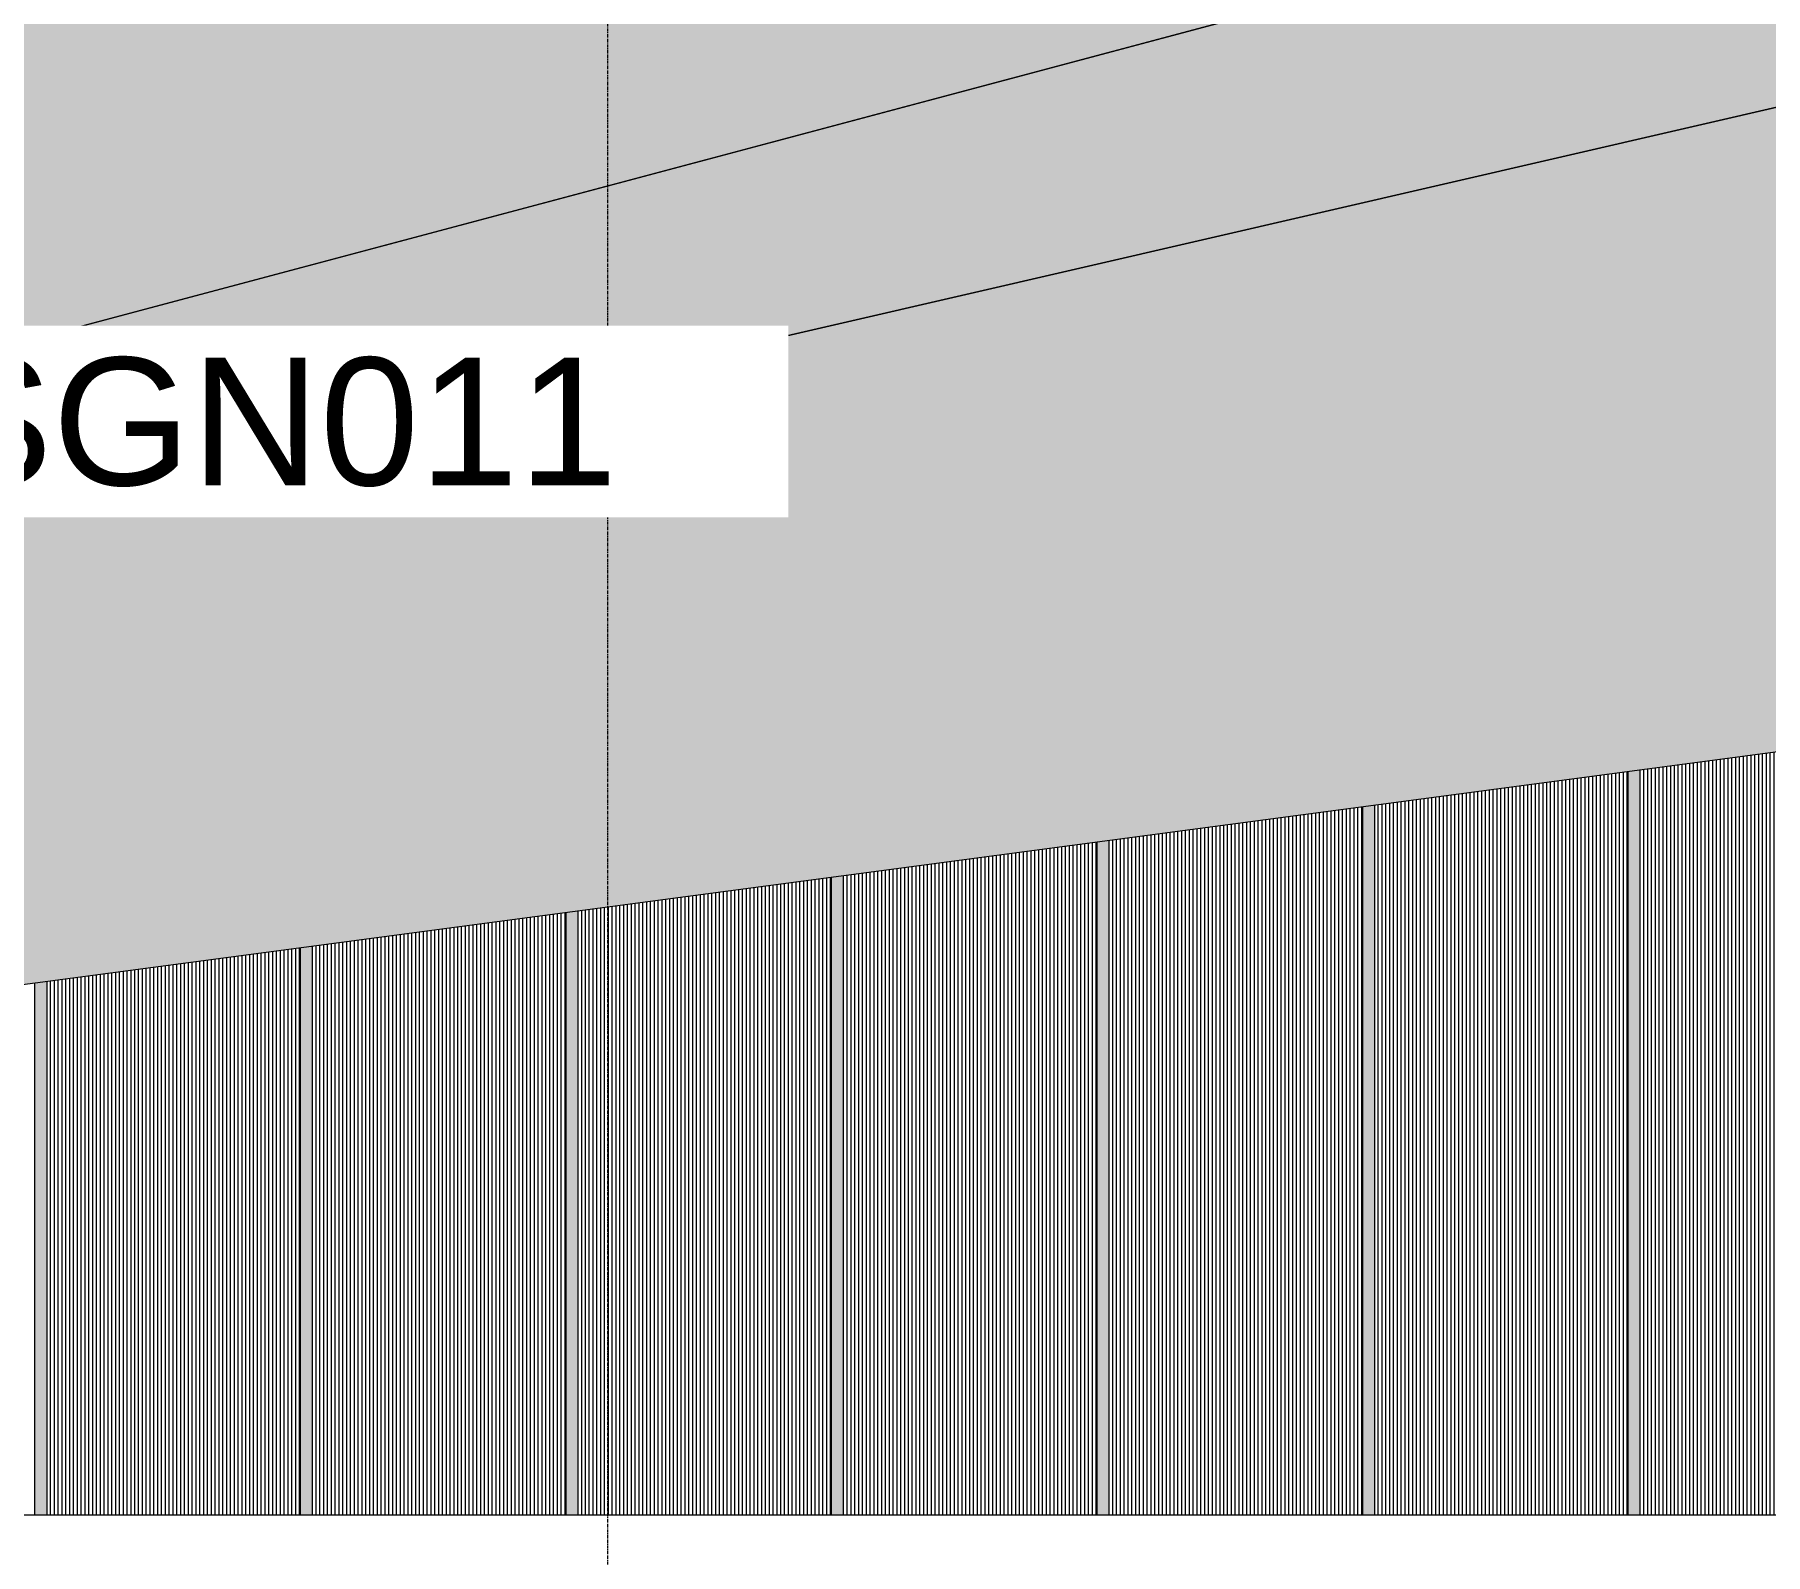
# Model space of a CAD drawing. Header units: millimetres. Extents: x -2361666 to -2009843, y -375 to 29863.
# Drawn here: x -2044342 to -2037563, y 7862 to 13816 of the extents above; entities that cross this region are included whole.
import ezdxf

# ---------------------------------------------------------------- set-up
doc = ezdxf.new("R2010")
doc.units = ezdxf.units.MM
doc.linetypes.add('Grid Line', pattern=[21, 12, -3, 3, -3])
for name, color, linetype, lineweight in [('A-GENM', 13, 'Continuous', 5), ('A-GENM-IDEN', 13, 'Continuous', 5), ('A-GLAZ-CURT', 52, 'Continuous', 5), ('A-GLAZ-CWMG', 51, 'Continuous', 5), ('A-ROOF', 132, 'Continuous', 5), ('A-ROOF-PATT', 132, 'Continuous', 5), ('S-GRID', 1, 'Continuous', 5)]:
    doc.layers.add(name, color=color, linetype=linetype, lineweight=lineweight)
doc.styles.add('Arial', font='arial.ttf', dxfattribs={"height": 500})

# ---------------------------------------------------------------- blocks, each defined once
blk = doc.blocks.new('Generic Models 20 - Generic Models 13-2246191-SOUTH EAST - PART C')
at = {"layer": 'A-GENM'}
h = blk.add_hatch(color=256, dxfattribs=at)
h.paths.add_polyline_path([(-1611593.3, 8017.1), (-1611352.9, 8017.1), (-1586694.6, 13715.8), (-1586692.4, 14656.4), (-1611588.5, 8018.4)])
h.paths.add_polyline_path([(-1644324.2, 8023.4), (-1644124.1, 8028), (-1645369, 15899.9), (-1646118.1, 15899.9), (-1644325.2, 8028)])
h.paths.add_polyline_path([(-1583733.6, 15445.3), (-1579211, 15445.3), (-1577243.4, 15900), (-1582028.1, 15900), (-1583260.4, 15571.5)])
h = blk.add_hatch(color=256, dxfattribs=at)
h.paths.add_polyline_path([(-1612212.5, 8017.1), (-1611588.5, 8018.4), (-1586692.4, 14656.4), (-1586690.6, 15445.3), (-1583733.6, 15445.3), (-1582028.1, 15900), (-1594349.1, 15900), (-1611999.4, 8111.2)])
h.paths.add_polyline_path([(-1643394.7, 8028), (-1643724.7, 15900.2), (-1645369, 15899.9), (-1644124.1, 8028), (-1643618.1, 8028)])
blk.add_hatch(color=256, dxfattribs=at).paths.add_polyline_path([(-1610014.9, 8017.1), (-1575484.3, 12600), (-1574561.7, 15902.2), (-1577236.5, 15901.6), (-1579211, 15445.3), (-1576690.6, 15445.3), (-1576696.1, 13042.4), (-1586696.1, 13042.4), (-1586696.1, 13715.4), (-1611352.9, 8017.1)])
for p, q in [((-1586692.4, 14656.4), (-1611593.3, 8017.1)), ((-1611593.3, 8017.1), (-1586692.4, 14656.4)), ((-1611352.9, 8017.1), (-1586694.6, 13715.8)), ((-1586694.6, 13715.8), (-1611352.9, 8017.1)), ((-1610014.9, 8017.1), (-1575484.3, 12600))]:
    blk.add_line(p, q, dxfattribs=at)
blk = doc.blocks.new('MulticellPanel_Polycarbonate_Danpal_1040w - Grey-V436-SOUTH EAST - PART C')
at = {"layer": 'A-GENM'}
h = blk.add_hatch(dxfattribs=at)
h.set_pattern_fill('FP_357', color=256, style=0, pattern_type=2)
h.set_pattern_definition([(90, (-1593769.183, 9360), (15, -9e-16), [])])
h.paths.add_polyline_path([(-1594091.7, 8017.1), (-1593273.5, 8017.1), (-1593273.5, 10239), (-1594264.9, 10107.5), (-1594264.9, 8017.1)])
blk = doc.blocks.new('MulticellPanel_Polycarbonate_Danpal_1040w - Grey-V437-SOUTH EAST - PART C')
at = {"layer": 'A-GENM'}
h = blk.add_hatch(dxfattribs=at)
h.set_pattern_fill('FP_358', color=256, style=0, pattern_type=2)
h.set_pattern_definition([(90, (-1592729.183, 9360), (15, -9e-16), [])])
h.paths.add_polyline_path([(-1593224.9, 8017.1), (-1592233.5, 8017.1), (-1592233.5, 10377.1), (-1593224.9, 10245.5), (-1593224.9, 8111.2)])
blk = doc.blocks.new('MulticellPanel_Polycarbonate_Danpal_1040w - Grey-V438-SOUTH EAST - PART C')
at = {"layer": 'A-GENM'}
h = blk.add_hatch(dxfattribs=at)
h.set_pattern_fill('FP_359', color=256, style=0, pattern_type=2)
h.set_pattern_definition([(90, (-1591689.183, 9360), (15, -9e-16), [])])
h.paths.add_polyline_path([(-1592008.8, 8017.1), (-1591193.5, 8017.1), (-1591193.5, 10515.1), (-1592184.9, 10383.5), (-1592184.9, 8017.1)])
blk = doc.blocks.new('MulticellPanel_Polycarbonate_Danpal_1040w - Grey-V439-SOUTH EAST - PART C')
at = {"layer": 'A-GENM'}
h = blk.add_hatch(dxfattribs=at)
h.set_pattern_fill('FP_360', color=256, style=0, pattern_type=2)
h.set_pattern_definition([(90, (-1590649.183, 9360), (15, -9e-16), [])])
h.paths.add_polyline_path([(-1591144.9, 8017.1), (-1590153.5, 8017.1), (-1590153.5, 10653.1), (-1591144.9, 10521.5), (-1591144.9, 8111.2)])
blk = doc.blocks.new('MulticellPanel_Polycarbonate_Danpal_1040w - Grey-V440-SOUTH EAST - PART C')
at = {"layer": 'A-GENM'}
h = blk.add_hatch(dxfattribs=at)
h.set_pattern_fill('FP_361', color=256, style=0, pattern_type=2)
h.set_pattern_definition([(90, (-1589609.183, 9360), (15, -9e-16), [])])
h.paths.add_polyline_path([(-1589925.8, 8017.1), (-1589113.5, 8017.1), (-1589113.5, 10791.1), (-1590104.9, 10659.6), (-1590104.9, 8017.1)])
blk = doc.blocks.new('MulticellPanel_Polycarbonate_Danpal_1040w - Grey-V441-SOUTH EAST - PART C')
at = {"layer": 'A-GENM'}
h = blk.add_hatch(dxfattribs=at)
h.set_pattern_fill('FP_362', color=256, style=0, pattern_type=2)
h.set_pattern_definition([(90, (-1588569.183, 9360), (15, -9e-16), [])])
h.paths.add_polyline_path([(-1589064.9, 8017.1), (-1588073.5, 8017.1), (-1588073.5, 10929.2), (-1589064.9, 10797.6), (-1589064.9, 8111.2)])
blk = doc.blocks.new('MulticellPanel_Polycarbonate_Danpal_1040w - Grey-V442-SOUTH EAST - PART C')
at = {"layer": 'A-GENM'}
h = blk.add_hatch(dxfattribs=at)
h.set_pattern_fill('FP_363', color=256, style=0, pattern_type=2)
h.set_pattern_definition([(90, (-1587529.183, 9360), (15, -9e-16), [])])
h.paths.add_polyline_path([(-1587842.9, 8017.1), (-1587033.5, 8017.1), (-1587033.5, 11067.2), (-1588024.9, 10935.6), (-1588024.9, 8017.1)])
blk = doc.blocks.new('Rectangular Mullion - Mullion_FramedFacade_Danpal_DPAEC50-V451-SOUTH EAST - PART C')
at = {"layer": 'A-GLAZ-CWMG'}
blk.add_hatch(color=256, dxfattribs=at).paths.add_polyline_path([(-1594280.3, 8017.1), (-1594264.9, 8017.1), (-1594264.9, 10107.5), (-1594313.5, 10101), (-1594313.5, 8017.1), (-1594298.1, 8017.1)])
for p, q in [((-1594313.5, 10101), (-1594313.5, 8017.1)), ((-1594264.9, 8017.1), (-1594264.9, 10107.5))]:
    blk.add_line(p, q, dxfattribs=at)
blk = doc.blocks.new('Rectangular Mullion - Mullion_FramedFacade_Danpal_DPAEC50-V452-SOUTH EAST - PART C')
at = {"layer": 'A-GLAZ-CWMG'}
blk.add_hatch(color=256, dxfattribs=at).paths.add_polyline_path([(-1593258.5, 8017.1), (-1593224.9, 8017.1), (-1593224.9, 10245.5), (-1593273.5, 10239), (-1593273.5, 8017.1)])
for p, q in [((-1593273.5, 10239), (-1593273.5, 8017.1)), ((-1593224.9, 8017.1), (-1593224.9, 10245.5))]:
    blk.add_line(p, q, dxfattribs=at)
blk = doc.blocks.new('Rectangular Mullion - Mullion_FramedFacade_Danpal_DPAEC50-V453-SOUTH EAST - PART C')
at = {"layer": 'A-GLAZ-CWMG'}
blk.add_hatch(color=256, dxfattribs=at).paths.add_polyline_path([(-1592233.5, 8017.1), (-1592184.9, 8017.1), (-1592184.9, 10383.5), (-1592233.5, 10377.1), (-1592233.5, 8111.2)])
for p, q in [((-1592233.5, 10377.1), (-1592233.5, 8017.1)), ((-1592184.9, 8017.1), (-1592184.9, 10383.5))]:
    blk.add_line(p, q, dxfattribs=at)
blk = doc.blocks.new('Rectangular Mullion - Mullion_FramedFacade_Danpal_DPAEC50-V454-SOUTH EAST - PART C')
at = {"layer": 'A-GLAZ-CWMG'}
blk.add_hatch(color=256, dxfattribs=at).paths.add_polyline_path([(-1591193.5, 8017.1), (-1591144.9, 8017.1), (-1591144.9, 10521.5), (-1591193.5, 10515.1), (-1591193.5, 8111.2)])
for p, q in [((-1591193.5, 10515.1), (-1591193.5, 8017.1)), ((-1591144.9, 8017.1), (-1591144.9, 10521.5))]:
    blk.add_line(p, q, dxfattribs=at)
blk = doc.blocks.new('Rectangular Mullion - Mullion_FramedFacade_Danpal_DPAEC50-V455-SOUTH EAST - PART C')
at = {"layer": 'A-GLAZ-CWMG'}
blk.add_hatch(color=256, dxfattribs=at).paths.add_polyline_path([(-1590153.5, 8017.1), (-1590104.9, 8017.1), (-1590104.9, 10659.6), (-1590153.5, 10653.1), (-1590153.5, 8111.2)])
for p, q in [((-1590153.5, 10653.1), (-1590153.5, 8017.1)), ((-1590104.9, 8017.1), (-1590104.9, 10659.6))]:
    blk.add_line(p, q, dxfattribs=at)
blk = doc.blocks.new('Rectangular Mullion - Mullion_FramedFacade_Danpal_DPAEC50-V456-SOUTH EAST - PART C')
at = {"layer": 'A-GLAZ-CWMG'}
blk.add_hatch(color=256, dxfattribs=at).paths.add_polyline_path([(-1589113.5, 8017.1), (-1589064.9, 8017.1), (-1589064.9, 10797.6), (-1589113.5, 10791.1), (-1589113.5, 8111.2)])
for p, q in [((-1589113.5, 10791.1), (-1589113.5, 8017.1)), ((-1589064.9, 8017.1), (-1589064.9, 10797.6))]:
    blk.add_line(p, q, dxfattribs=at)
blk = doc.blocks.new('Rectangular Mullion - Mullion_FramedFacade_Danpal_DPAEC50-V457-SOUTH EAST - PART C')
at = {"layer": 'A-GLAZ-CWMG'}
blk.add_hatch(color=256, dxfattribs=at).paths.add_polyline_path([(-1588073.5, 8017.1), (-1588024.9, 8017.1), (-1588024.9, 10935.6), (-1588073.5, 10929.2), (-1588073.5, 8111.2)])
for p, q in [((-1588073.5, 10929.2), (-1588073.5, 8017.1)), ((-1588024.9, 8017.1), (-1588024.9, 10935.6))]:
    blk.add_line(p, q, dxfattribs=at)

msp = doc.modelspace()

# ---------------------------------------------------------------- hatches: boundary and pattern name
at = {"layer": 'A-ROOF-PATT'}
h = msp.add_hatch(dxfattribs=at)
h.set_pattern_fill('FP_266', color=256, style=0, pattern_type=2)
h.set_pattern_definition([(0, (-2103748.55, -119753.97), (0, 333), [])])
h.paths.add_polyline_path([(-2042245.3, 7696.7), (-2025891.5, 7696.7), (-2025891.5, 8017.1), (-2073116.4, 8017.1), (-2073116.4, 7696.7), (-2042453.6, 7696.7)])

# ---------------------------------------------------------------- linework, layer by layer
at = {"layer": 'A-ROOF'}
msp.add_line((-2073116.4, 8017.1), (-2025891.5, 8017.1), dxfattribs=at)
at = {"layer": 'S-GRID', "linetype": 'Grid Line'}
msp.add_line((-2042096.4, -304.8), (-2042096.4, 24960.7), dxfattribs=at)

# ---------------------------------------------------------------- block references
at = {"layer": 'A-GENM'}
msp.add_blockref('Generic Models 20 - Generic Models 13-2246191-SOUTH EAST - PART C', (-450028.2, 0), dxfattribs=at)
at = {"layer": 'A-GLAZ-CURT'}
for name in ['MulticellPanel_Polycarbonate_Danpal_1040w - Grey-V442-SOUTH EAST - PART C', 'MulticellPanel_Polycarbonate_Danpal_1040w - Grey-V441-SOUTH EAST - PART C', 'MulticellPanel_Polycarbonate_Danpal_1040w - Grey-V440-SOUTH EAST - PART C', 'MulticellPanel_Polycarbonate_Danpal_1040w - Grey-V439-SOUTH EAST - PART C', 'MulticellPanel_Polycarbonate_Danpal_1040w - Grey-V438-SOUTH EAST - PART C', 'MulticellPanel_Polycarbonate_Danpal_1040w - Grey-V437-SOUTH EAST - PART C', 'MulticellPanel_Polycarbonate_Danpal_1040w - Grey-V436-SOUTH EAST - PART C']:
    msp.add_blockref(name, (-450028.2, 0), dxfattribs=at)
at = {"layer": 'A-GLAZ-CWMG'}
for name in ['Rectangular Mullion - Mullion_FramedFacade_Danpal_DPAEC50-V457-SOUTH EAST - PART C', 'Rectangular Mullion - Mullion_FramedFacade_Danpal_DPAEC50-V456-SOUTH EAST - PART C', 'Rectangular Mullion - Mullion_FramedFacade_Danpal_DPAEC50-V455-SOUTH EAST - PART C', 'Rectangular Mullion - Mullion_FramedFacade_Danpal_DPAEC50-V454-SOUTH EAST - PART C', 'Rectangular Mullion - Mullion_FramedFacade_Danpal_DPAEC50-V453-SOUTH EAST - PART C', 'Rectangular Mullion - Mullion_FramedFacade_Danpal_DPAEC50-V452-SOUTH EAST - PART C', 'Rectangular Mullion - Mullion_FramedFacade_Danpal_DPAEC50-V451-SOUTH EAST - PART C']:
    msp.add_blockref(name, (-450028.2, 0), dxfattribs=at)

# ---------------------------------------------------------------- next in the draw order: texts
at = {"layer": 'A-GENM-IDEN', "insert": (-2044737.7, 12550.3), "char_height": 500, "width": 3222.784, "attachment_point": 1, "style": 'Arial', "bg_fill": 3, "box_fill_scale": 1.25, "bg_fill_color": 256, "bg_fill_true_color": 13158600, "bg_fill_transparency": 0}
msp.add_mtext('SGN011', dxfattribs=at)

doc.saveas('drawing.dxf')
